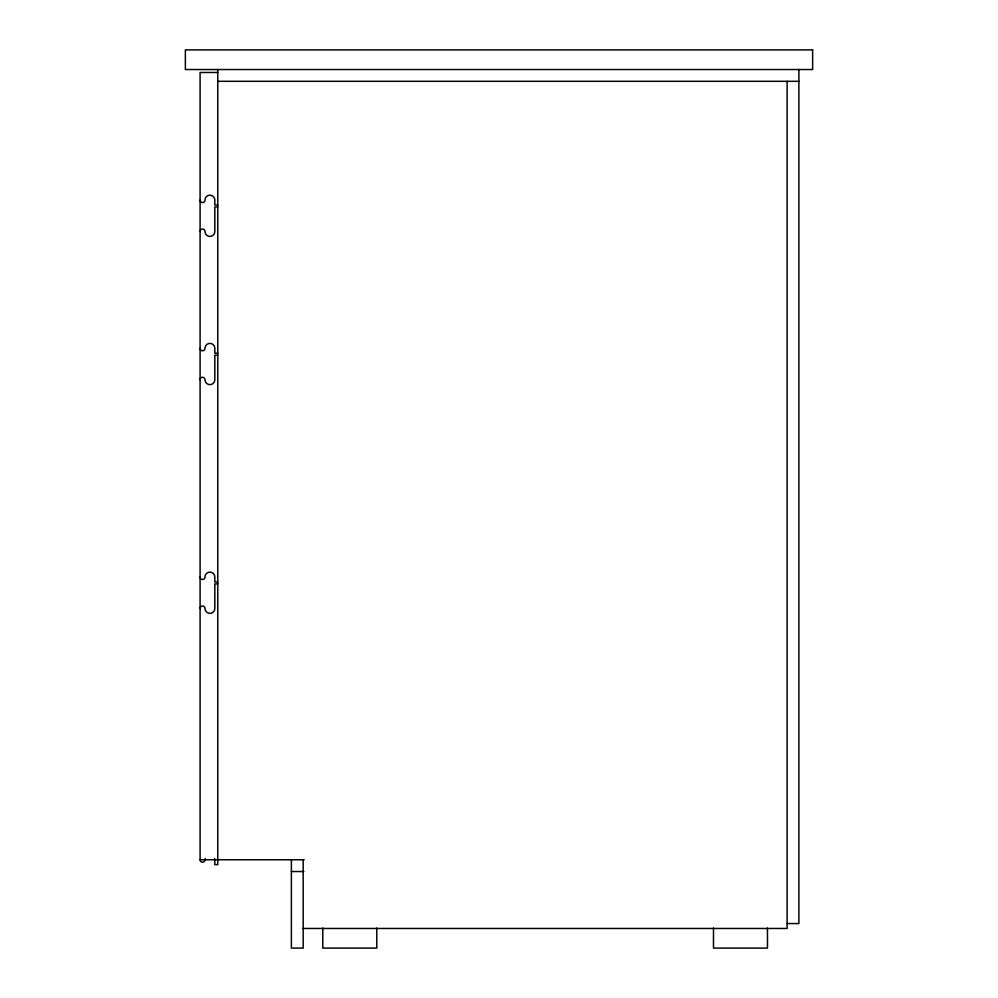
<?xml version="1.0" encoding="UTF-8"?>
<svg xmlns="http://www.w3.org/2000/svg" width="998" height="998" viewBox="0 0 998 998"><rect width="100%" height="100%" fill="white"/><g stroke="black" fill="none" stroke-linecap="round" stroke-linejoin="round"><path stroke-width="1.5" d="M217.764 72.48L200.087 72.48L200.087 859.752A2.458 2.458 0 0 0 202.544 862.21A2.458 2.458 0 0 0 205.002 859.752A4.903 4.903 0 0 1 205.164 858.48M217.764 81.312L798.887 81.312M217.764 205.002L214.82 205.002L214.82 200.087A4.903 4.903 0 0 0 209.904 195.184A4.903 4.903 0 0 0 205.002 200.087A2.458 2.458 0 0 1 202.544 202.544A2.458 2.458 0 0 1 200.087 200.087M217.764 206.96L214.82 206.96L214.82 231.499A4.903 4.903 0 0 1 209.904 236.414A4.903 4.903 0 0 1 205.002 231.499A2.458 2.458 0 0 0 202.544 229.053A2.458 2.458 0 0 0 200.087 231.499M217.764 353.23L214.82 353.23L214.82 348.314A4.903 4.903 0 0 0 209.904 343.412A4.903 4.903 0 0 0 205.002 348.314A2.458 2.458 0 0 1 202.544 350.772A2.458 2.458 0 0 1 200.087 348.314M217.764 355.188L214.82 355.188L214.82 379.727A4.903 4.903 0 0 1 209.904 384.642A4.903 4.903 0 0 1 205.002 379.727A2.458 2.458 0 0 0 202.544 377.281A2.458 2.458 0 0 0 200.087 379.727M217.764 581.946L214.82 581.946L214.82 577.044A4.903 4.903 0 0 0 209.904 572.128A4.903 4.903 0 0 0 205.002 577.044A2.458 2.458 0 0 1 202.544 579.489A2.458 2.458 0 0 1 200.087 577.044M217.764 583.917L214.82 583.917L214.82 608.456A4.903 4.903 0 0 1 209.904 613.358A4.903 4.903 0 0 1 205.002 608.456A2.458 2.458 0 0 0 202.544 605.998A2.458 2.458 0 0 0 200.087 608.456M200.087 859.752L304.19 859.752M291.379 871.528L303.854 871.528M787.11 923.562L798.887 923.562L798.887 69.536M303.167 928.464L787.11 928.464L787.11 81.312M767.474 928.003L767.474 948.1L713.483 948.1L713.483 928.003M376.782 928.003L376.782 948.1L322.791 948.1L322.791 928.003M303.167 859.752L303.167 948.1L291.379 948.1L291.379 859.752M217.764 69.536L217.764 864.655L214.82 864.655L214.82 859.752A4.903 4.903 0 0 0 214.645 858.48M812.634 49.9L185.366 49.9L185.366 69.536L812.634 69.536L812.634 49.9"/></g></svg>
